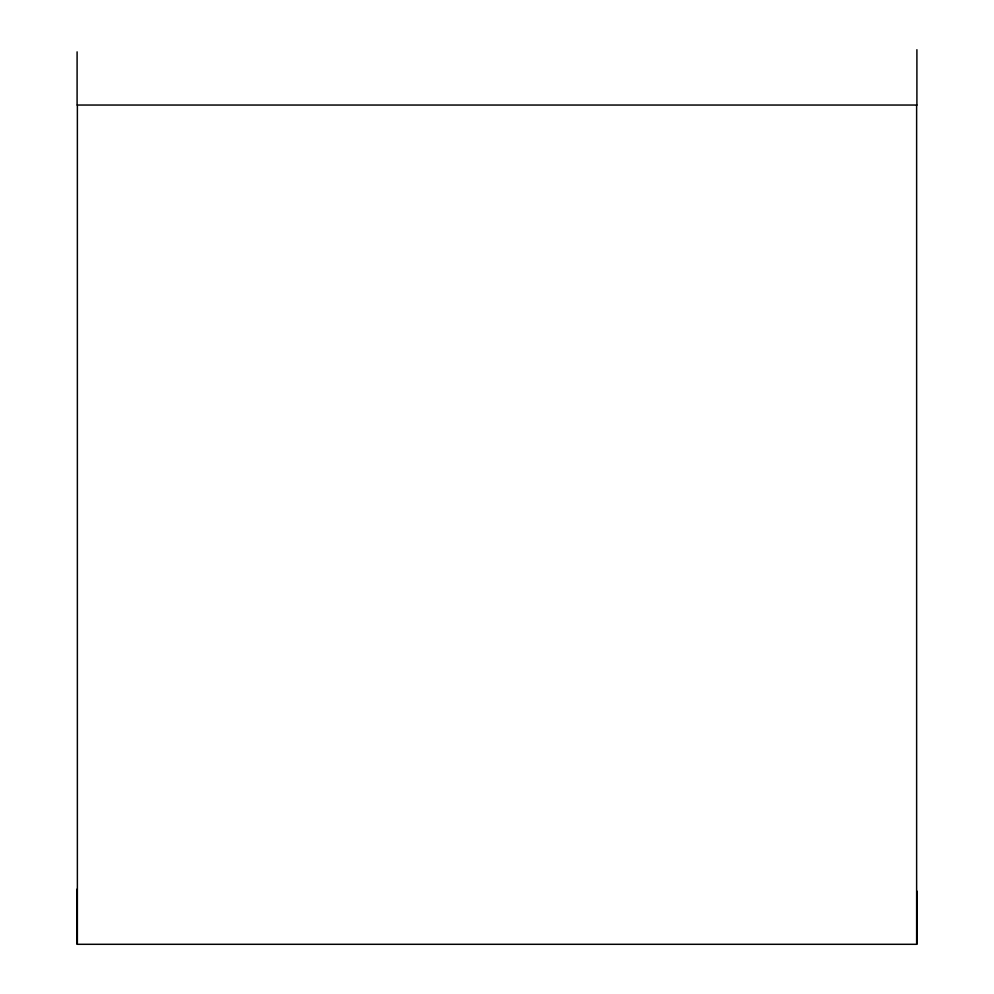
<?xml version="1.0" encoding="UTF-8"?>
<svg xmlns="http://www.w3.org/2000/svg" width="994" height="994" viewBox="0 0 994 994"><rect width="100%" height="100%" fill="white"/><g stroke="black" fill="none" stroke-linecap="round" stroke-linejoin="round"><path stroke-width="1.49" d="M916.903 49.7L916.903 105.041M916.903 891.096L916.903 944.3M77.097 51.85L77.097 105.041M77.097 889.034L77.097 944.3M916.63 105.041L77.37 105.041L77.37 944.3L916.63 944.3L916.63 105.041"/></g></svg>
